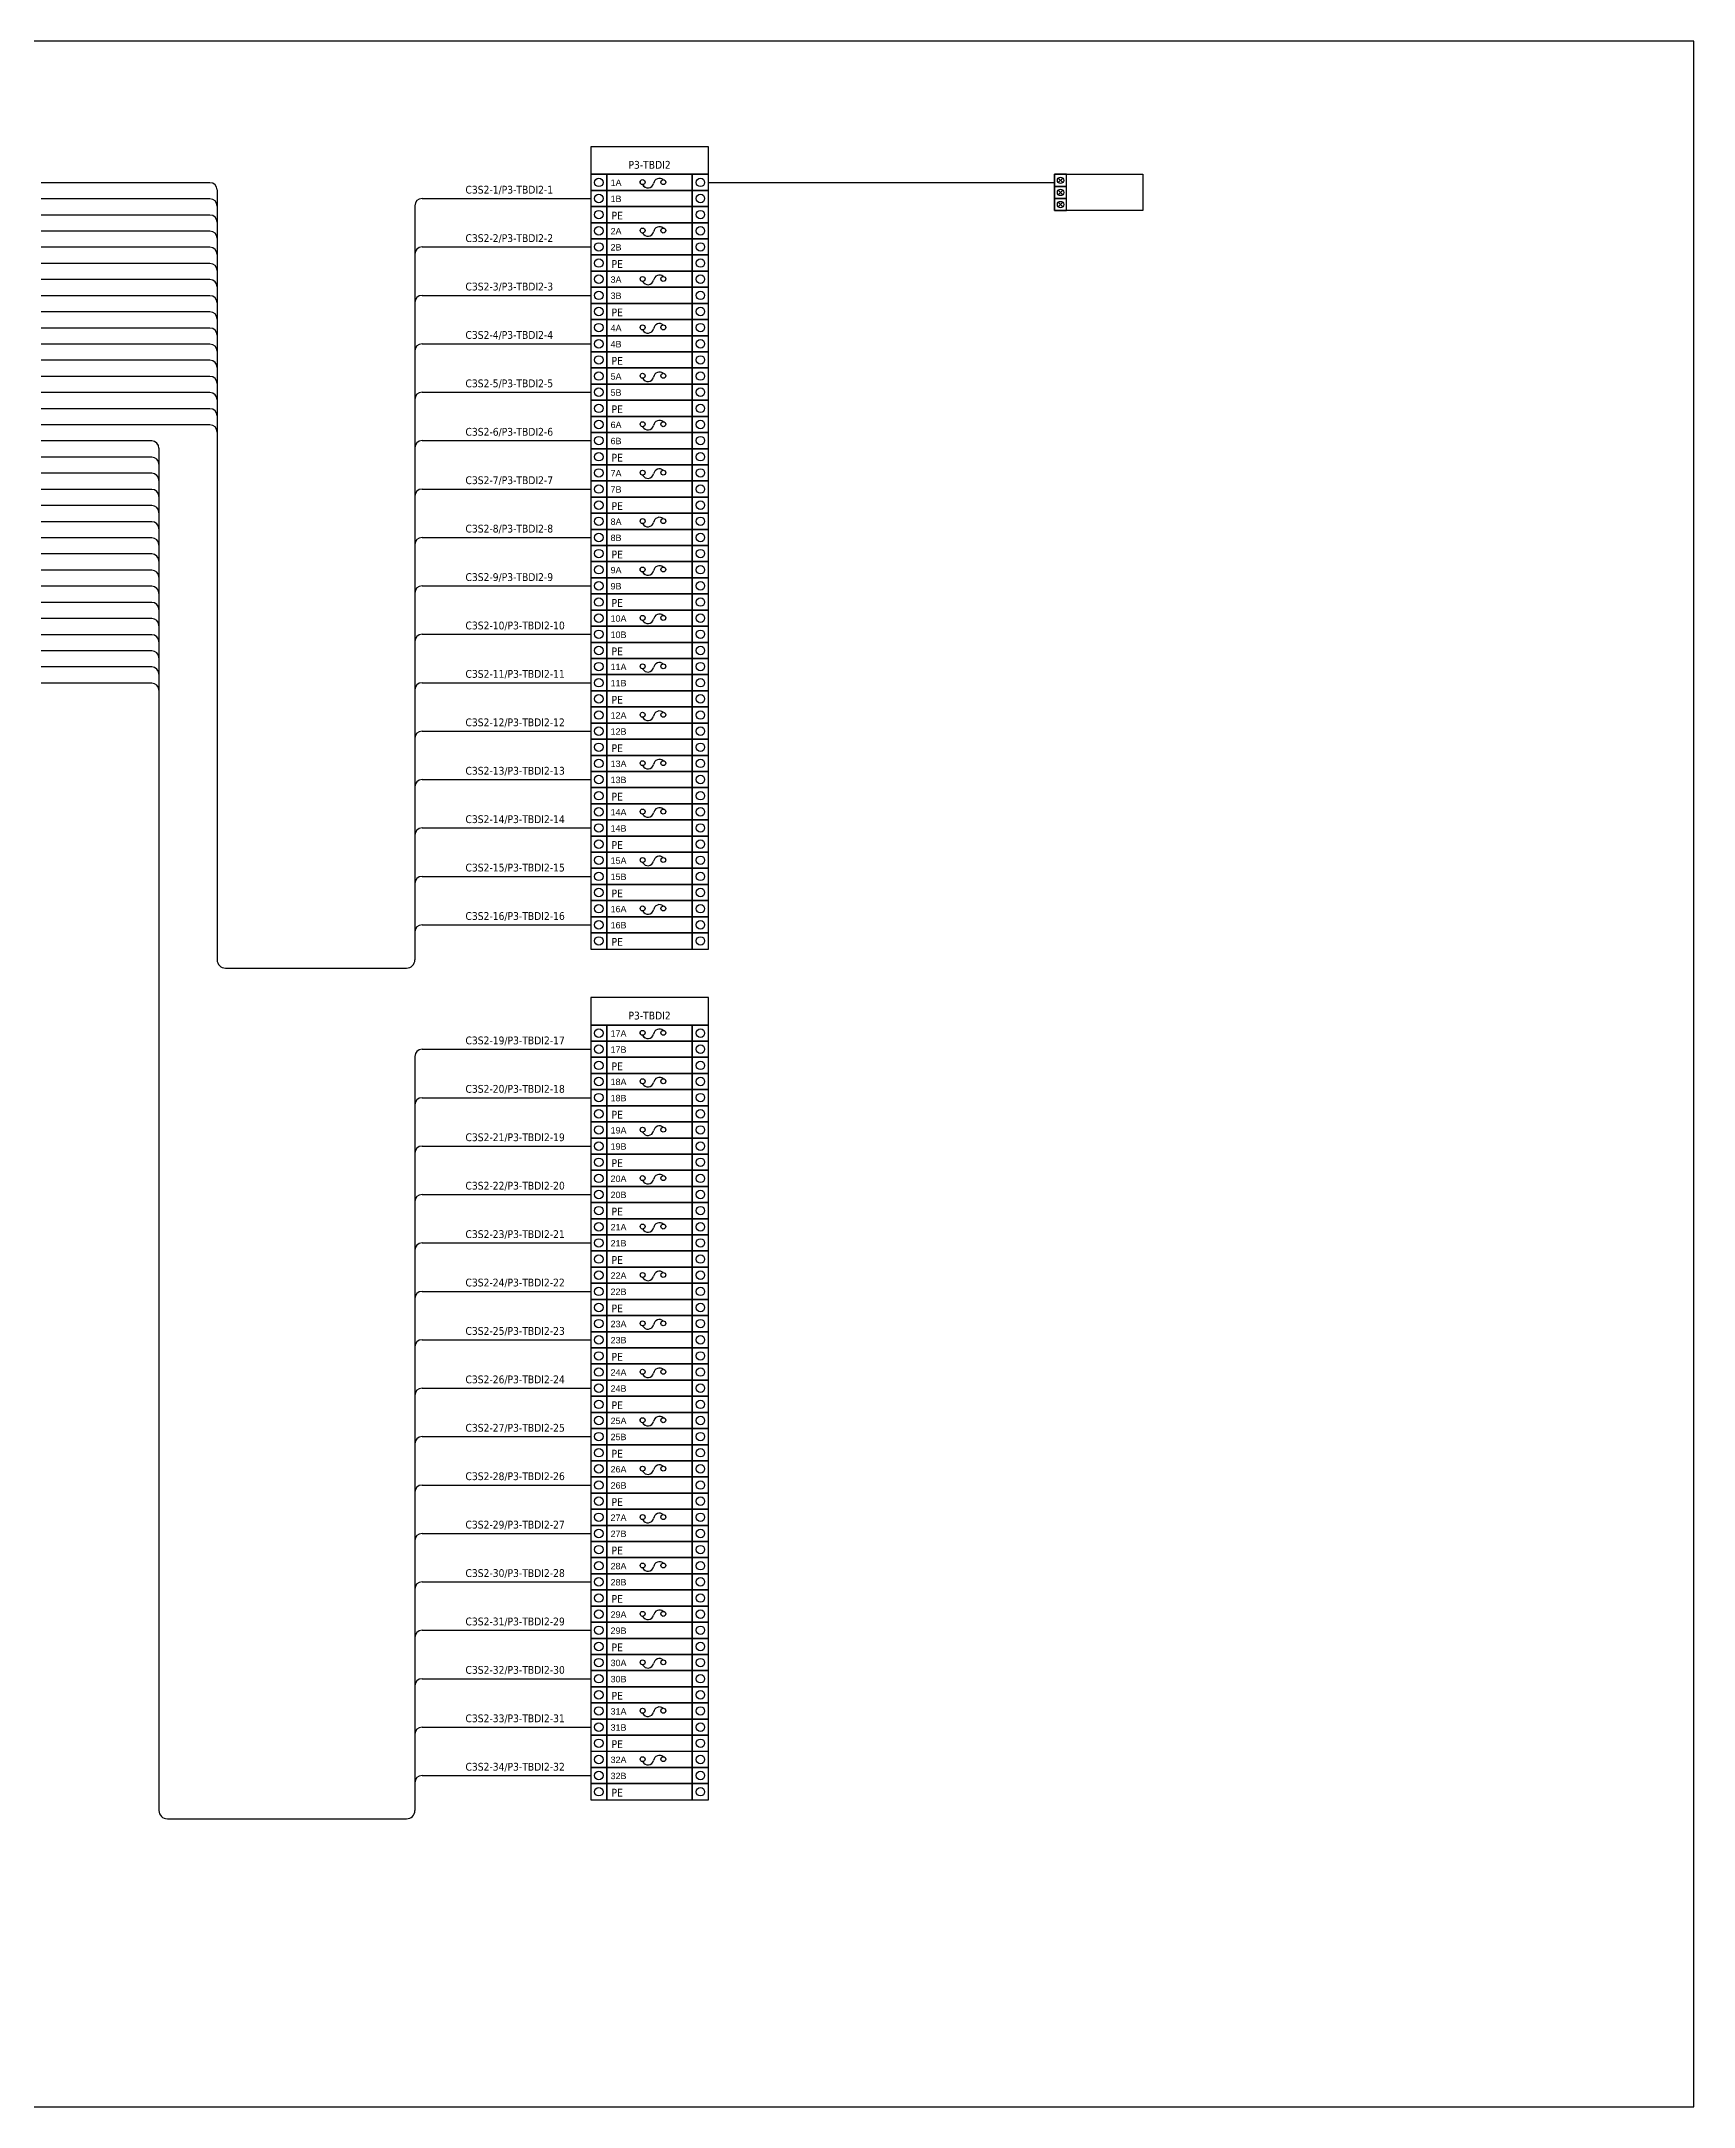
# Model space of a CAD drawing. Header units: millimetres. Extents: x 0 to 98890, y 0 to 68687.
# Drawn here: x 43946 to 98890, y 0 to 68687 of the extents above; entities that cross this region are included whole.
import ezdxf
from ezdxf.enums import TextEntityAlignment as Align

# ---------------------------------------------------------------- set-up
doc = ezdxf.new("R2010")
doc.units = ezdxf.units.MM
for name, color, linetype, lineweight in [('IE-EQUIP', 253, 'Continuous', 25), ('IE-WIRE', 7, 'Continuous', 25), ('power', 7, 'Continuous', 25)]:
    doc.layers.add(name, color=color, linetype=linetype, lineweight=lineweight)
doc.styles.get("Standard").update_dxf_attribs({"font": 'arial.ttf'})
doc.styles.add('Tahoma', font='')
doc.styles.get('Tahoma').set_extended_font_data('Tahoma')

# ---------------------------------------------------------------- blocks, each defined once
blk = doc.blocks.new('Term_Group3')
at = {"color": 1, "ltscale": 25.4}
for points in [[(0, -631), (632, -631), (632, 0), (0, 0)], [(632, -631), (3974, -631), (3974, 0), (632, 0)], [(3974, -631), (4606, -631), (4606, 0), (3974, 0)]]:
    blk.add_lwpolyline(points, close=True, dxfattribs=at)
at = {"color": 7, "ltscale": 25.4}
for points in [[(0, -1263), (632, -1263), (632, -631), (0, -631)], [(632, -1263), (3974, -1263), (3974, -631), (632, -631)], [(3974, -1263), (4606, -1263), (4606, -631), (3974, -631)]]:
    blk.add_lwpolyline(points, close=True, dxfattribs=at)
at = {"color": 1, "ltscale": 25.4}
for centre in [(316, -316), (4290, -316)]:
    blk.add_circle(centre, 166, dxfattribs=at)
at = {"color": 7, "ltscale": 25.4}
for centre in [(316, -947), (4290, -947)]:
    blk.add_circle(centre, 166, dxfattribs=at)
at = {"layer": 'IE-EQUIP', "color": 3, "ltscale": 25.4}
for points in [[(0, -1894), (632, -1894), (632, -1263), (0, -1263)], [(632, -1894), (3974, -1894), (3974, -1263), (632, -1263)], [(3974, -1894), (4606, -1894), (4606, -1263), (3974, -1263)]]:
    blk.add_lwpolyline(points, close=True, dxfattribs=at)
for centre in [(316, -1579), (4290, -1579)]:
    blk.add_circle(centre, 166, dxfattribs=at)
at = {"layer": 'power', "color": 1, "ltscale": 25.4}
for centre in [(2031, -306), (2841, -306)]:
    blk.add_circle(centre, 96.7, dxfattribs=at)
for centre, radius, start, end in [((2238, -301), 230, 206.16337, 346.03827), ((2693, -392), 235, 51.13092, 171.32538)]:
    blk.add_arc(centre, radius, start, end, dxfattribs=at)
for tag, p in [('TERMINAL_A', (778, -455)), ('TERMINAL_B', (778, -1087))]:
    blk.add_attdef(tag, p, '', height=250)
at = {"layer": 'IE-EQUIP', "color": 3, "style": 'Tahoma'}
blk.add_text('PE', height=305.3, dxfattribs=at).set_placement((1037, -1615), align=Align.MIDDLE_CENTER)

msp = doc.modelspace()

# ---------------------------------------------------------------- linework, layer by layer
msp.add_line((66128, 63996), (77636, 63996))
at = {"ltscale": 25.4}
for p, q in [((77763, 64138), (77912, 63988)), ((77912, 64138), (77763, 63988)), ((77763, 63735), (77912, 63585)), ((77912, 63735), (77763, 63585)), ((77763, 63333), (77912, 63183)), ((77912, 63333), (77763, 63183))]:
    msp.add_line(p, q, dxfattribs=at)
for points in [[(0, 0), (98890, 0), (98890, 68687), (0, 68687)], [(77636, 64264), (80572, 64264), (80572, 63056), (77636, 63056)]]:
    msp.add_lwpolyline(points, close=True)
at = {"color": 4, "ltscale": 25.4}
for points in [[(62214, 64264), (66128, 64264), (66128, 65181), (62214, 65181)], [(62214, 35972), (66128, 35972), (66128, 36889), (62214, 36889)]]:
    msp.add_lwpolyline(points, close=True, dxfattribs=at)
at = {"ltscale": 25.4}
for points in [[(77636, 63862), (78039, 63862), (78039, 64264), (77636, 64264)], [(77636, 63459), (78039, 63459), (78039, 63862), (77636, 63862)], [(77636, 63056), (78039, 63056), (78039, 63459), (77636, 63459)]]:
    msp.add_lwpolyline(points, close=True, dxfattribs=at)
for centre in [(77837, 64063), (77837, 63660), (77837, 63258)]:
    msp.add_circle(centre, 106, dxfattribs=at)
at = {"layer": 'IE-WIRE', "color": 4, "ltscale": 25.4}
for p, q in [((49555, 63983), (43946, 63983)), ((49555, 63446), (43946, 63446)), ((49793, 63745), (49793, 38145)), ((56367, 63221), (56367, 38145)), ((56605, 63459), (62214, 63459)), ((56605, 63459), (62214, 63459)), ((49555, 62910), (43946, 62910)), ((49555, 62373), (43946, 62373)), ((49555, 61836), (43946, 61836)), ((56605, 61849), (62214, 61849)), ((56605, 61849), (62214, 61849)), ((49555, 61299), (43946, 61299)), ((49555, 60762), (43946, 60762)), ((49555, 60226), (43946, 60226)), ((56605, 60238), (62214, 60238)), ((56605, 60238), (62214, 60238)), ((49555, 59689), (43946, 59689)), ((49555, 59152), (43946, 59152)), ((49555, 58615), (43946, 58615)), ((56605, 58628), (62214, 58628)), ((56605, 58628), (62214, 58628)), ((49555, 58079), (43946, 58079)), ((49555, 57542), (43946, 57542)), ((56605, 57018), (62214, 57018)), ((56605, 57018), (62214, 57018)), ((49555, 57005), (43946, 57005)), ((49555, 56468), (43946, 56468)), ((49555, 55932), (43946, 55932)), ((47619, 55395), (43946, 55395)), ((47857, 55157), (47857, 9853)), ((56605, 55407), (62214, 55407)), ((56605, 55407), (62214, 55407)), ((47619, 54858), (43946, 54858)), ((47619, 54321), (43946, 54321)), ((47619, 53785), (43946, 53785)), ((56605, 53797), (62214, 53797)), ((56605, 53797), (62214, 53797)), ((47619, 53248), (43946, 53248)), ((47619, 52711), (43946, 52711)), ((47619, 52174), (43946, 52174)), ((47619, 51637), (43946, 51637)), ((56605, 52187), (62214, 52187)), ((56605, 52187), (62214, 52187)), ((47619, 51101), (43946, 51101)), ((47619, 50564), (43946, 50564)), ((56605, 50577), (62214, 50577)), ((56605, 50577), (62214, 50577)), ((47619, 50027), (43946, 50027)), ((47619, 49490), (43946, 49490)), ((47619, 48954), (43946, 48954)), ((56605, 48966), (62214, 48966)), ((56605, 48966), (62214, 48966)), ((47619, 48417), (43946, 48417)), ((47619, 47880), (43946, 47880)), ((47619, 47343), (43946, 47343)), ((56605, 47356), (62214, 47356)), ((56605, 47356), (62214, 47356)), ((56605, 45746), (62214, 45746)), ((56605, 45746), (62214, 45746)), ((56605, 44135), (62214, 44135)), ((56605, 44135), (62214, 44135)), ((56605, 42525), (62214, 42525)), ((56605, 42525), (62214, 42525)), ((56605, 40915), (62214, 40915)), ((56605, 40915), (62214, 40915)), ((56605, 39305), (62214, 39305)), ((56605, 39305), (62214, 39305)), ((56605, 35167), (62214, 35167)), ((56605, 35167), (62214, 35167)), ((56367, 34929), (56367, 9853)), ((56605, 33556), (62214, 33556)), ((56605, 33556), (62214, 33556)), ((56605, 31946), (62214, 31946)), ((56605, 31946), (62214, 31946)), ((56605, 30336), (62214, 30336)), ((56605, 30336), (62214, 30336)), ((56605, 28726), (62214, 28726)), ((56605, 28726), (62214, 28726)), ((56605, 27115), (62214, 27115)), ((56605, 27115), (62214, 27115)), ((56605, 25505), (62214, 25505)), ((56605, 25505), (62214, 25505)), ((56605, 23895), (62214, 23895)), ((56605, 23895), (62214, 23895)), ((56605, 22284), (62214, 22284)), ((56605, 22284), (62214, 22284)), ((56605, 20674), (62214, 20674)), ((56605, 20674), (62214, 20674)), ((56605, 19064), (62214, 19064)), ((56605, 19064), (62214, 19064)), ((56605, 17454), (62214, 17454)), ((56605, 17454), (62214, 17454)), ((56605, 15843), (62214, 15843)), ((56605, 15843), (62214, 15843)), ((56605, 14233), (62214, 14233)), ((56605, 14233), (62214, 14233)), ((56605, 12623), (62214, 12623)), ((56605, 12623), (62214, 12623)), ((56605, 11012), (62214, 11012)), ((56605, 11012), (62214, 11012))]:
    msp.add_line(p, q, dxfattribs=at)
at = {"layer": 'IE-WIRE', "color": 4}
for p, q in [((50073, 37865), (56087, 37865)), ((48137, 9573), (56087, 9573))]:
    msp.add_line(p, q, dxfattribs=at)
at = {"layer": 'IE-WIRE', "color": 4, "ltscale": 25.4}
for centre, start, end in [((49555, 63745), 0, 90), ((49555, 63208), 0, 90), ((56605, 63221), 90, 180), ((49555, 62672), 0, 90), ((49555, 62135), 0, 90), ((49555, 61598), 0, 90), ((56605, 61611), 90, 180), ((49555, 61061), 0, 90), ((49555, 60524), 0, 90), ((49555, 59988), 0, 90), ((56605, 60000), 90, 180), ((49555, 59451), 0, 90), ((49555, 58914), 0, 90), ((49555, 58377), 0, 90), ((56605, 58390), 90, 180), ((49555, 57841), 0, 90), ((49555, 57304), 0, 90), ((56605, 56780), 90, 180), ((49555, 56767), 0, 90), ((49555, 56230), 0, 90), ((49555, 55694), 0, 90), ((47619, 55157), 0, 90), ((56605, 55169), 90, 180), ((47619, 54620), 0, 90), ((47619, 54083), 0, 90), ((47619, 53547), 0, 90), ((56605, 53559), 90, 180), ((47619, 53010), 0, 90), ((47619, 52473), 0, 90), ((47619, 51936), 0, 90), ((47619, 51399), 0, 90), ((56605, 51949), 90, 180), ((47619, 50863), 0, 90), ((47619, 50326), 0, 90), ((56605, 50339), 90, 180), ((47619, 49789), 0, 90), ((47619, 49252), 0, 90), ((47619, 48716), 0, 90), ((56605, 48728), 90, 180), ((47619, 48179), 0, 90), ((47619, 47642), 0, 90), ((47619, 47105), 0, 90), ((56605, 47118), 90, 180), ((56605, 45508), 90, 180), ((56605, 43897), 90, 180), ((56605, 42287), 90, 180), ((56605, 40677), 90, 180), ((56605, 39067), 90, 180), ((56605, 34929), 90, 180), ((56605, 33318), 90, 180), ((56605, 31708), 90, 180), ((56605, 30098), 90, 180), ((56605, 28488), 90, 180), ((56605, 26877), 90, 180), ((56605, 25267), 90, 180), ((56605, 23657), 90, 180), ((56605, 22046), 90, 180), ((56605, 20436), 90, 180), ((56605, 18826), 90, 180), ((56605, 17216), 90, 180), ((56605, 15605), 90, 180), ((56605, 13995), 90, 180), ((56605, 12385), 90, 180), ((56605, 10774), 90, 180)]:
    msp.add_arc(centre, 238, start, end, dxfattribs=at)
at = {"layer": 'IE-WIRE', "color": 4}
for centre, start, end in [((50073, 38145), 180, 270), ((56087, 38145), 270, 0), ((48137, 9853), 180, 270), ((56087, 9853), 270, 0)]:
    msp.add_arc(centre, 280, start, end, dxfattribs=at)
at = {"layer": 'power', "color": 1, "ltscale": 25.4}
for centre in [(63940, 64004), (64628, 64004), (63940, 51122), (64628, 51122), (63940, 35712), (64628, 35712), (63940, 22829), (64628, 22829)]:
    msp.add_circle(centre, 82.2, dxfattribs=at)
for centre, radius, start, end in [((64115, 64008), 196, 206.16337, 346.03827), ((64503, 63931), 199, 51.13092, 171.32538), ((64115, 51126), 196, 206.16337, 346.03827), ((64503, 51049), 199, 51.13092, 171.32538), ((64503, 35639), 199, 51.13092, 171.32538), ((64115, 35716), 196, 206.16337, 346.03827), ((64115, 22834), 196, 206.16337, 346.03827), ((64503, 22756), 199, 51.13092, 171.32538)]:
    msp.add_arc(centre, radius, start, end, dxfattribs=at)

# ---------------------------------------------------------------- block references
at = {"xscale": 0.85, "yscale": 0.85, "zscale": 0.85}
for p, values in [((62214, 64264), {'TERMINAL_A': '1A', 'TERMINAL_B': '1B'}), ((62214, 62654), {'TERMINAL_A': '2A', 'TERMINAL_B': '2B'}), ((62214, 61044), {'TERMINAL_A': '3A', 'TERMINAL_B': '3B'}), ((62214, 59433), {'TERMINAL_A': '4A', 'TERMINAL_B': '4B'}), ((62214, 57823), {'TERMINAL_A': '5A', 'TERMINAL_B': '5B'}), ((62214, 56213), {'TERMINAL_A': '6A', 'TERMINAL_B': '6B'}), ((62214, 54602), {'TERMINAL_A': '7A', 'TERMINAL_B': '7B'}), ((62214, 52992), {'TERMINAL_A': '8A', 'TERMINAL_B': '8B'}), ((62214, 51382), {'TERMINAL_A': '9A', 'TERMINAL_B': '9B'}), ((62214, 49771), {'TERMINAL_A': '10A', 'TERMINAL_B': '10B'}), ((62214, 48161), {'TERMINAL_A': '11A', 'TERMINAL_B': '11B'}), ((62214, 46551), {'TERMINAL_A': '12A', 'TERMINAL_B': '12B'}), ((62214, 44941), {'TERMINAL_A': '13A', 'TERMINAL_B': '13B'}), ((62214, 43330), {'TERMINAL_A': '14A', 'TERMINAL_B': '14B'}), ((62214, 41720), {'TERMINAL_A': '15A', 'TERMINAL_B': '15B'}), ((62214, 40110), {'TERMINAL_A': '16A', 'TERMINAL_B': '16B'}), ((62214, 35972), {'TERMINAL_A': '17A', 'TERMINAL_B': '17B'}), ((62214, 34362), {'TERMINAL_A': '18A', 'TERMINAL_B': '18B'}), ((62214, 32751), {'TERMINAL_A': '19A', 'TERMINAL_B': '19B'}), ((62214, 31141), {'TERMINAL_A': '20A', 'TERMINAL_B': '20B'}), ((62214, 29531), {'TERMINAL_A': '21A', 'TERMINAL_B': '21B'}), ((62214, 27920), {'TERMINAL_A': '22A', 'TERMINAL_B': '22B'}), ((62214, 26310), {'TERMINAL_A': '23A', 'TERMINAL_B': '23B'}), ((62214, 24700), {'TERMINAL_A': '24A', 'TERMINAL_B': '24B'}), ((62214, 23090), {'TERMINAL_A': '25A', 'TERMINAL_B': '25B'}), ((62214, 21479), {'TERMINAL_A': '26A', 'TERMINAL_B': '26B'}), ((62214, 19869), {'TERMINAL_A': '27A', 'TERMINAL_B': '27B'}), ((62214, 18259), {'TERMINAL_A': '28A', 'TERMINAL_B': '28B'}), ((62214, 16648), {'TERMINAL_A': '29A', 'TERMINAL_B': '29B'}), ((62214, 15038), {'TERMINAL_A': '30A', 'TERMINAL_B': '30B'}), ((62214, 13428), {'TERMINAL_A': '31A', 'TERMINAL_B': '31B'}), ((62214, 11817), {'TERMINAL_A': '32A', 'TERMINAL_B': '32B'})]:
    msp.add_blockref('Term_Group3', p, dxfattribs=at).add_auto_attribs(values)

# ---------------------------------------------------------------- texts
at = {"color": 4, "style": 'Tahoma'}
for p in [(64171, 64579), (64171, 36286)]:
    msp.add_text('P3-TBDI2', height=259.1, dxfattribs=at).set_placement(p, align=Align.MIDDLE_CENTER)
for s, p in [('C3S2-1/P3-TBDI2-1', (58050, 63623)), ('C3S2-2/P3-TBDI2-2', (58050, 62012)), ('C3S2-3/P3-TBDI2-3', (58050, 60402)), ('C3S2-4/P3-TBDI2-4', (58050, 58792)), ('C3S2-5/P3-TBDI2-5', (58050, 57182)), ('C3S2-6/P3-TBDI2-6', (58050, 55571)), ('C3S2-7/P3-TBDI2-7', (58050, 53961)), ('C3S2-8/P3-TBDI2-8', (58050, 52351)), ('C3S2-9/P3-TBDI2-9', (58050, 50740)), ('C3S2-10/P3-TBDI2-10', (58050, 49130)), ('C3S2-11/P3-TBDI2-11', (58050, 47520)), ('C3S2-12/P3-TBDI2-12', (58050, 45909)), ('C3S2-13/P3-TBDI2-13', (58050, 44299)), ('C3S2-14/P3-TBDI2-14', (58050, 42689)), ('C3S2-15/P3-TBDI2-15', (58050, 41079)), ('C3S2-16/P3-TBDI2-16', (58050, 39468)), ('C3S2-19/P3-TBDI2-17', (58050, 35331)), ('C3S2-20/P3-TBDI2-18', (58050, 33720)), ('C3S2-21/P3-TBDI2-19', (58050, 32110)), ('C3S2-22/P3-TBDI2-20', (58050, 30500)), ('C3S2-23/P3-TBDI2-21', (58050, 28889)), ('C3S2-24/P3-TBDI2-22', (58050, 27279)), ('C3S2-25/P3-TBDI2-23', (58050, 25669)), ('C3S2-26/P3-TBDI2-24', (58050, 24058)), ('C3S2-27/P3-TBDI2-25', (58050, 22448)), ('C3S2-28/P3-TBDI2-26', (58050, 20838)), ('C3S2-29/P3-TBDI2-27', (58050, 19228)), ('C3S2-30/P3-TBDI2-28', (58050, 17617)), ('C3S2-31/P3-TBDI2-29', (58050, 16007)), ('C3S2-32/P3-TBDI2-30', (58050, 14397)), ('C3S2-33/P3-TBDI2-31', (58050, 12786)), ('C3S2-34/P3-TBDI2-32', (58050, 11176))]:
    msp.add_text(s, height=259.08, dxfattribs=at).set_placement(p)

doc.saveas('drawing.dxf')
